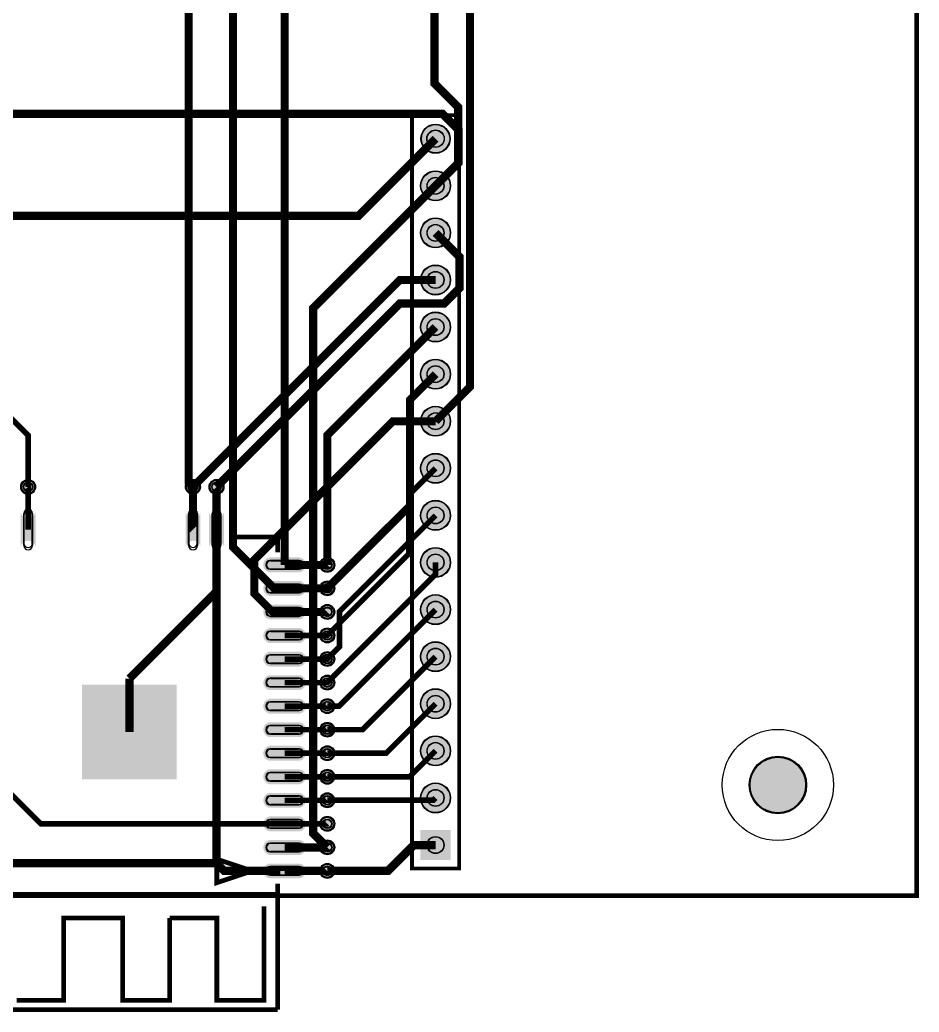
# Model space of a CAD drawing. Header units: millimetres. Extents: x 0 to 100, y -6 to 100.
# Drawn here: x 51.7 to 100.2, y -6.3 to 47.2 of the extents above; entities that cross this region are included whole.
import ezdxf

# ---------------------------------------------------------------- set-up
doc = ezdxf.new("R2010")
doc.units = ezdxf.units.MM
for name, color, linetype, true_color in [('BoardOutLine', 7, 'Continuous', 0xff00ff), ('BottomLayer', 7, 'Continuous', 0x0000ff), ('BottomSilkLayer', 7, 'Continuous', 0x66cc33), ('BottomSolderMaskLayer', 7, 'Continuous', 0xaa00ff), ('Multi-Layer', 7, 'Continuous', 0xc0c0c0), ('TopLayer', 7, 'Continuous', 0xff0000), ('TopPasteMaskLayer', 7, 'Continuous', 0x808080), ('TopSilkLayer', 7, 'Continuous', 0xffcc00), ('TopSolderMaskLayer', 7, 'Continuous', 0x800080)]:
    doc.layers.add(name, color=color, linetype=linetype, true_color=true_color)

msp = doc.modelspace()

# ---------------------------------------------------------------- hatches: boundary and pattern name
at = {"layer": 'BottomSolderMaskLayer'}
for points in [[(73.3361499999999, 40.82973799999991, 1), (74.91094999999991, 40.82973799999991, 1)], [(73.31074999999991, 38.28973799999994, 1), (74.9363499999999, 38.28973799999994, 1)], [(73.31074999999991, 35.749737999999866, 1), (74.9363499999999, 35.749737999999866, 1)], [(73.31074999999991, 33.2097379999999, 1), (74.9363499999999, 33.2097379999999, 1)], [(73.31074999999991, 30.66973799999994, 1), (74.9363499999999, 30.66973799999994, 1)], [(73.31074999999991, 28.12973799999986, 1), (74.9363499999999, 28.12973799999986, 1)], [(73.31074999999991, 25.589737999999898, 1), (74.9363499999999, 25.589737999999898, 1)], [(73.31074999999991, 23.049737999999934, 1), (74.9363499999999, 23.049737999999934, 1)], [(51.748956700000136, 22.04796199999987, 1), (52.55055530000014, 22.04796199999987, 1)], [(60.63895670000001, 22.04796199999987, 1), (61.440555300000014, 22.04796199999987, 1)], [(61.90895669999999, 22.04796199999987, 1), (62.710555299999996, 22.04796199999987, 1)], [(73.31074999999991, 20.50973799999997, 1), (74.9363499999999, 20.50973799999997, 1)], [(52.55360329999995, 20.663850685714124, -0.7853981633974483), (51.752004699999944, 20.663850685714124), (51.752004699999944, 18.831625314285702, -0.7853981633974483), (52.55360329999995, 18.831625314285702)], [(61.44360330000005, 20.663850685714124, -0.7853981633974483), (60.642004700000044, 20.663850685714124), (60.642004700000044, 18.831625314285702, -0.7853981633974483), (61.44360330000005, 18.831625314285702)], [(62.71360330000003, 20.663850685714124, -0.7853981633974483), (61.912004700000026, 20.663850685714124), (61.912004700000026, 18.831625314285702, -0.7853981633974483), (62.71360330000003, 18.831625314285702)], [(73.31074999999991, 17.969737999999893, 1), (74.9363499999999, 17.969737999999893, 1)], [(66.81691753043481, 18.240489300000018, -0.7853981633974483), (66.81691753043481, 17.43889070000002), (65.14624246956544, 17.43889070000002, -0.7853981633974483), (65.14624246956544, 18.240489300000018)], [(67.88100470000008, 17.84273799999994, 1), (68.68260330000008, 17.84273799999994, 1)], [(66.81691753043481, 16.970489300000036, -0.7853981633974483), (66.81691753043481, 16.168890700000038), (65.14624246956544, 16.168890700000038, -0.7853981633974483), (65.14624246956544, 16.970489300000036)], [(67.88100470000008, 16.57273799999996, 1), (68.68260330000008, 16.57273799999996, 1)], [(73.31074999999991, 15.42973799999993, 1), (74.9363499999999, 15.42973799999993, 1)], [(66.81691753043481, 15.70048929999994, -0.7853981633974483), (66.81691753043481, 14.898890699999942), (65.14624246956544, 14.898890699999942, -0.7853981633974483), (65.14624246956544, 15.70048929999994)], [(67.88100470000008, 15.302737999999863, 1), (68.68260330000008, 15.302737999999863, 1)], [(66.81691753043481, 14.430489299999959, -0.7853981633974483), (66.81691753043481, 13.62889069999996), (65.14624246956544, 13.62889069999996, -0.7853981633974483), (65.14624246956544, 14.430489299999959)], [(67.88100470000008, 14.032737999999881, 1), (68.68260330000008, 14.032737999999881, 1)], [(73.31074999999991, 12.889737999999966, 1), (74.9363499999999, 12.889737999999966, 1)], [(66.81691753043481, 13.160489299999977, -0.7853981633974483), (66.81691753043481, 12.358890699999979), (65.14624246956544, 12.358890699999979, -0.7853981633974483), (65.14624246956544, 13.160489299999977)], [(67.88100470000008, 12.7627379999999, 1), (68.68260330000008, 12.7627379999999, 1)], [(66.81691753043481, 11.890489299999995, -0.7853981633974483), (66.81691753043481, 11.088890699999997), (65.14624246956544, 11.088890699999997, -0.7853981633974483), (65.14624246956544, 11.890489299999995)], [(67.88100470000008, 11.492737999999918, 1), (68.68260330000008, 11.492737999999918, 1)], [(73.31074999999991, 10.349737999999888, 1), (74.9363499999999, 10.349737999999888, 1)], [(66.81691753043481, 10.620489300000013, -0.7853981633974483), (66.81691753043481, 9.818890700000015), (65.14624246956544, 9.818890700000015, -0.7853981633974483), (65.14624246956544, 10.620489300000013)], [(67.88100470000008, 10.222737999999936, 1), (68.68260330000008, 10.222737999999936, 1)], [(66.81691753043481, 9.350489300000032, -0.7853981633974483), (66.81691753043481, 8.548890700000033), (65.14624246956544, 8.548890700000033, -0.7853981633974483), (65.14624246956544, 9.350489300000032)], [(67.88100470000008, 8.952737999999954, 1), (68.68260330000008, 8.952737999999954, 1)], [(73.31074999999991, 7.809737999999925, 1), (74.9363499999999, 7.809737999999925, 1)], [(66.81691753043481, 8.080489299999936, -0.7853981633974483), (66.81691753043481, 7.278890699999937), (65.14624246956544, 7.278890699999937, -0.7853981633974483), (65.14624246956544, 8.080489299999936)], [(67.88100470000008, 7.682737999999972, 1), (68.68260330000008, 7.682737999999972, 1)], [(91.03220299999997, 5.968999999999937, 1), (94.13379699999997, 5.968999999999937, 1)], [(66.81691753043481, 6.810489299999955, -0.7853981633974483), (66.81691753043481, 6.008890699999955), (65.14624246956544, 6.008890699999955, -0.7853981633974483), (65.14624246956544, 6.810489299999955)], [(67.88100470000008, 6.412737999999877, 1), (68.68260330000008, 6.412737999999877, 1)], [(73.31074999999991, 5.269737999999961, 1), (74.9363499999999, 5.269737999999961, 1)], [(66.81691753043481, 5.540489299999973, -0.7853981633974483), (66.81691753043481, 4.738890699999973), (65.14624246956544, 4.738890699999973, -0.7853981633974483), (65.14624246956544, 5.540489299999973)], [(67.88100470000008, 5.142737999999895, 1), (68.68260330000008, 5.142737999999895, 1)], [(66.81691753043481, 4.2704892999999915, -0.7853981633974483), (66.81691753043481, 3.4688906999999913), (65.14624246956544, 3.4688906999999913, -0.7853981633974483), (65.14624246956544, 4.2704892999999915)], [(67.88100470000008, 3.872737999999913, 1), (68.68260330000008, 3.872737999999913, 1)], [(74.93635000000006, 1.9168593419353783), (74.93635000000006, 3.542459341935455), (73.31074999999998, 3.542459341935455), (73.31074999999998, 1.9168593419353783)], [(66.81691753043481, 3.0004893000000097, -0.7853981633974483), (66.81691753043481, 2.1988907000000095), (65.14624246956544, 2.1988907000000095, -0.7853981633974483), (65.14624246956544, 3.0004893000000097)], [(67.88100470000008, 2.602737999999931, 1), (68.68260330000008, 2.602737999999931, 1)], [(66.81691753043481, 1.7304893000000279, -0.7853981633974483), (66.81691753043481, 0.9288907000000277), (65.14624246956544, 0.9288907000000277, -0.7853981633974483), (65.14624246956544, 1.7304893000000279)], [(67.88100470000008, 1.3327379999999494, 1), (68.68260330000008, 1.3327379999999494, 1)]]:
    msp.add_hatch(color=256, dxfattribs=at).paths.add_polyline_path(points)
at = {"layer": 'Multi-Layer'}
for points in [[(73.36154999999991, 40.82973799999991, 1), (74.88554999999991, 40.82973799999991, 1)], [(73.3361499999999, 38.28973799999994, 1), (74.91094999999991, 38.28973799999994, 1)], [(73.3361499999999, 35.749737999999866, 1), (74.91094999999991, 35.749737999999866, 1)], [(73.3361499999999, 33.2097379999999, 1), (74.91094999999991, 33.2097379999999, 1)], [(73.3361499999999, 30.66973799999994, 1), (74.91094999999991, 30.66973799999994, 1)], [(73.3361499999999, 28.12973799999986, 1), (74.91094999999991, 28.12973799999986, 1)], [(73.3361499999999, 25.589737999999898, 1), (74.91094999999991, 25.589737999999898, 1)], [(73.3361499999999, 23.049737999999934, 1), (74.91094999999991, 23.049737999999934, 1)], [(51.79975670000014, 22.04796199999987, 1), (52.49975530000014, 22.04796199999987, 1)], [(60.68975670000001, 22.04796199999987, 1), (61.38975530000001, 22.04796199999987, 1)], [(61.95975669999999, 22.04796199999987, 1), (62.65975529999999, 22.04796199999987, 1)], [(73.3361499999999, 20.50973799999997, 1), (74.91094999999991, 20.50973799999997, 1)], [(52.50280329999995, 20.54773639999985, -0.7853981633974483), (51.802804699999946, 20.54773639999985), (51.802804699999946, 18.947739599999977, -0.7853981633974483), (52.50280329999995, 18.947739599999977)], [(61.39280330000005, 20.54773639999985, -0.7853981633974483), (60.692804700000046, 20.54773639999985), (60.692804700000046, 18.947739599999977, -0.7853981633974483), (61.39280330000005, 18.947739599999977)], [(62.66280330000003, 20.54773639999985, -0.7853981633974483), (61.96280470000003, 20.54773639999985), (61.96280470000003, 18.947739599999977, -0.7853981633974483), (62.66280330000003, 18.947739599999977)], [(73.3361499999999, 17.969737999999893, 1), (74.91094999999991, 17.969737999999893, 1)], [(66.78157840000006, 18.18968930000002, -0.7853981633974483), (66.78157840000006, 17.48969070000002), (65.18158160000019, 17.48969070000002, -0.7853981633974483), (65.18158160000019, 18.18968930000002)], [(67.93180470000009, 17.84273799999994, 1), (68.63180330000007, 17.84273799999994, 1)], [(66.78157840000006, 16.919689300000037, -0.7853981633974483), (66.78157840000006, 16.219690700000037), (65.18158160000019, 16.219690700000037, -0.7853981633974483), (65.18158160000019, 16.919689300000037)], [(67.93180470000009, 16.57273799999996, 1), (68.63180330000007, 16.57273799999996, 1)], [(73.3361499999999, 15.42973799999993, 1), (74.91094999999991, 15.42973799999993, 1)], [(66.78157840000006, 15.649689299999942, -0.7853981633974483), (66.78157840000006, 14.949690699999941), (65.18158160000019, 14.949690699999941, -0.7853981633974483), (65.18158160000019, 15.649689299999942)], [(67.93180470000009, 15.302737999999863, 1), (68.63180330000007, 15.302737999999863, 1)], [(66.78157840000006, 14.37968929999996, -0.7853981633974483), (66.78157840000006, 13.67969069999996), (65.18158160000019, 13.67969069999996, -0.7853981633974483), (65.18158160000019, 14.37968929999996)], [(67.93180470000009, 14.032737999999881, 1), (68.63180330000007, 14.032737999999881, 1)], [(73.3361499999999, 12.889737999999966, 1), (74.91094999999991, 12.889737999999966, 1)], [(66.78157840000006, 13.109689299999978, -0.7853981633974483), (66.78157840000006, 12.409690699999977), (65.18158160000019, 12.409690699999977, -0.7853981633974483), (65.18158160000019, 13.109689299999978)], [(67.93180470000009, 12.7627379999999, 1), (68.63180330000007, 12.7627379999999, 1)], [(66.78157840000006, 11.839689299999996, -0.7853981633974483), (66.78157840000006, 11.139690699999996), (65.18158160000019, 11.139690699999996, -0.7853981633974483), (65.18158160000019, 11.839689299999996)], [(67.93180470000009, 11.492737999999918, 1), (68.63180330000007, 11.492737999999918, 1)], [(73.3361499999999, 10.349737999999888, 1), (74.91094999999991, 10.349737999999888, 1)], [(66.78157840000006, 10.569689300000014, -0.7853981633974483), (66.78157840000006, 9.869690700000014), (65.18158160000019, 9.869690700000014, -0.7853981633974483), (65.18158160000019, 10.569689300000014)], [(67.93180470000009, 10.222737999999936, 1), (68.63180330000007, 10.222737999999936, 1)], [(66.78157840000006, 9.299689300000033, -0.7853981633974483), (66.78157840000006, 8.599690700000032), (65.18158160000019, 8.599690700000032, -0.7853981633974483), (65.18158160000019, 9.299689300000033)], [(67.93180470000009, 8.952737999999954, 1), (68.63180330000007, 8.952737999999954, 1)], [(73.3361499999999, 7.809737999999925, 1), (74.91094999999991, 7.809737999999925, 1)], [(66.78157840000006, 8.029689299999937, -0.7853981633974483), (66.78157840000006, 7.3296906999999365), (65.18158160000019, 7.3296906999999365, -0.7853981633974483), (65.18158160000019, 8.029689299999937)], [(67.93180470000009, 7.682737999999972, 1), (68.63180330000007, 7.682737999999972, 1)], [(66.78157840000006, 6.759689299999955, -0.7853981633974483), (66.78157840000006, 6.059690699999955), (65.18158160000019, 6.059690699999955, -0.7853981633974483), (65.18158160000019, 6.759689299999955)], [(67.93180470000009, 6.412737999999877, 1), (68.63180330000007, 6.412737999999877, 1)], [(73.3361499999999, 5.269737999999961, 1), (74.91094999999991, 5.269737999999961, 1)], [(66.78157840000006, 5.489689299999974, -0.7853981633974483), (66.78157840000006, 4.789690699999973), (65.18158160000019, 4.789690699999973, -0.7853981633974483), (65.18158160000019, 5.489689299999974)], [(67.93180470000009, 5.142737999999895, 1), (68.63180330000007, 5.142737999999895, 1)], [(66.78157840000006, 4.219689299999992, -0.7853981633974483), (66.78157840000006, 3.5196906999999915), (65.18158160000019, 3.5196906999999915, -0.7853981633974483), (65.18158160000019, 4.219689299999992)], [(67.93180470000009, 3.872737999999913, 1), (68.63180330000007, 3.872737999999913, 1)], [(74.91095000000007, 1.9422617999998693), (74.91095000000007, 3.517061799999965), (73.33614999999998, 3.517061799999965), (73.33614999999998, 1.9422617999998693)], [(66.78157840000006, 2.9496893000000095, -0.7853981633974483), (66.78157840000006, 2.2496907000000097), (65.18158160000019, 2.2496907000000097, -0.7853981633974483), (65.18158160000019, 2.9496893000000095)], [(67.93180470000009, 2.602737999999931, 1), (68.63180330000007, 2.602737999999931, 1)], [(66.78157840000006, 1.6796893000000277, -0.7853981633974483), (66.78157840000006, 0.9796907000000278), (65.18158160000019, 0.9796907000000278, -0.7853981633974483), (65.18158160000019, 1.6796893000000277)], [(67.93180470000009, 1.3327379999999494, 1), (68.63180330000007, 1.3327379999999494, 1)]]:
    msp.add_hatch(color=256, dxfattribs=at).paths.add_polyline_path(points)
at = {"layer": 'TopLayer'}
msp.add_hatch(color=256, dxfattribs=at).paths.add_polyline_path([(55.11380900000006, 11.325656799999933), (60.11379899999986, 11.325656799999933), (60.11379899999986, 6.325666799999908), (55.11380900000006, 6.325666799999908)])
at = {"layer": 'TopPasteMaskLayer'}
msp.add_hatch(color=256, dxfattribs=at).paths.add_polyline_path([(55.11380900000006, 11.325656799999933), (60.11379899999986, 11.325656799999933), (60.11379899999986, 6.325666799999908), (55.11380900000006, 6.325666799999908)])
at = {"layer": 'TopSolderMaskLayer'}
for points in [[(73.3361499999999, 40.82973799999991, 1), (74.91094999999991, 40.82973799999991, 1)], [(73.31074999999991, 38.28973799999994, 1), (74.9363499999999, 38.28973799999994, 1)], [(73.31074999999991, 35.749737999999866, 1), (74.9363499999999, 35.749737999999866, 1)], [(73.31074999999991, 33.2097379999999, 1), (74.9363499999999, 33.2097379999999, 1)], [(73.31074999999991, 30.66973799999994, 1), (74.9363499999999, 30.66973799999994, 1)], [(73.31074999999991, 28.12973799999986, 1), (74.9363499999999, 28.12973799999986, 1)], [(73.31074999999991, 25.589737999999898, 1), (74.9363499999999, 25.589737999999898, 1)], [(73.31074999999991, 23.049737999999934, 1), (74.9363499999999, 23.049737999999934, 1)], [(51.748956700000136, 22.04796199999987, 1), (52.55055530000014, 22.04796199999987, 1)], [(60.63895670000001, 22.04796199999987, 1), (61.440555300000014, 22.04796199999987, 1)], [(61.90895669999999, 22.04796199999987, 1), (62.710555299999996, 22.04796199999987, 1)], [(73.31074999999991, 20.50973799999997, 1), (74.9363499999999, 20.50973799999997, 1)], [(52.55360329999995, 20.663850685714124, -0.7853981633974483), (51.752004699999944, 20.663850685714124), (51.752004699999944, 18.831625314285702, -0.7853981633974483), (52.55360329999995, 18.831625314285702)], [(61.44360330000005, 20.663850685714124, -0.7853981633974483), (60.642004700000044, 20.663850685714124), (60.642004700000044, 18.831625314285702, -0.7853981633974483), (61.44360330000005, 18.831625314285702)], [(62.71360330000003, 20.663850685714124, -0.7853981633974483), (61.912004700000026, 20.663850685714124), (61.912004700000026, 18.831625314285702, -0.7853981633974483), (62.71360330000003, 18.831625314285702)], [(73.31074999999991, 17.969737999999893, 1), (74.9363499999999, 17.969737999999893, 1)], [(66.81691753043481, 18.240489300000018, -0.7853981633974483), (66.81691753043481, 17.43889070000002), (65.14624246956544, 17.43889070000002, -0.7853981633974483), (65.14624246956544, 18.240489300000018)], [(67.88100470000008, 17.84273799999994, 1), (68.68260330000008, 17.84273799999994, 1)], [(66.81691753043481, 16.970489300000036, -0.7853981633974483), (66.81691753043481, 16.168890700000038), (65.14624246956544, 16.168890700000038, -0.7853981633974483), (65.14624246956544, 16.970489300000036)], [(67.88100470000008, 16.57273799999996, 1), (68.68260330000008, 16.57273799999996, 1)], [(73.31074999999991, 15.42973799999993, 1), (74.9363499999999, 15.42973799999993, 1)], [(66.81691753043481, 15.70048929999994, -0.7853981633974483), (66.81691753043481, 14.898890699999942), (65.14624246956544, 14.898890699999942, -0.7853981633974483), (65.14624246956544, 15.70048929999994)], [(67.88100470000008, 15.302737999999863, 1), (68.68260330000008, 15.302737999999863, 1)], [(66.81691753043481, 14.430489299999959, -0.7853981633974483), (66.81691753043481, 13.62889069999996), (65.14624246956544, 13.62889069999996, -0.7853981633974483), (65.14624246956544, 14.430489299999959)], [(67.88100470000008, 14.032737999999881, 1), (68.68260330000008, 14.032737999999881, 1)], [(73.31074999999991, 12.889737999999966, 1), (74.9363499999999, 12.889737999999966, 1)], [(66.81691753043481, 13.160489299999977, -0.7853981633974483), (66.81691753043481, 12.358890699999979), (65.14624246956544, 12.358890699999979, -0.7853981633974483), (65.14624246956544, 13.160489299999977)], [(67.88100470000008, 12.7627379999999, 1), (68.68260330000008, 12.7627379999999, 1)], [(66.81691753043481, 11.890489299999995, -0.7853981633974483), (66.81691753043481, 11.088890699999997), (65.14624246956544, 11.088890699999997, -0.7853981633974483), (65.14624246956544, 11.890489299999995)], [(67.88100470000008, 11.492737999999918, 1), (68.68260330000008, 11.492737999999918, 1)], [(55.06300900000008, 11.37645525161281), (60.16459899999984, 11.37645525161281), (60.16459899999984, 6.274865251612823), (55.06300900000008, 6.274865251612823)], [(73.31074999999991, 10.349737999999888, 1), (74.9363499999999, 10.349737999999888, 1)], [(66.81691753043481, 10.620489300000013, -0.7853981633974483), (66.81691753043481, 9.818890700000015), (65.14624246956544, 9.818890700000015, -0.7853981633974483), (65.14624246956544, 10.620489300000013)], [(67.88100470000008, 10.222737999999936, 1), (68.68260330000008, 10.222737999999936, 1)], [(66.81691753043481, 9.350489300000032, -0.7853981633974483), (66.81691753043481, 8.548890700000033), (65.14624246956544, 8.548890700000033, -0.7853981633974483), (65.14624246956544, 9.350489300000032)], [(67.88100470000008, 8.952737999999954, 1), (68.68260330000008, 8.952737999999954, 1)], [(73.31074999999991, 7.809737999999925, 1), (74.9363499999999, 7.809737999999925, 1)], [(66.81691753043481, 8.080489299999936, -0.7853981633974483), (66.81691753043481, 7.278890699999937), (65.14624246956544, 7.278890699999937, -0.7853981633974483), (65.14624246956544, 8.080489299999936)], [(67.88100470000008, 7.682737999999972, 1), (68.68260330000008, 7.682737999999972, 1)], [(91.03220299999997, 5.968999999999937, 1), (94.13379699999997, 5.968999999999937, 1)], [(66.81691753043481, 6.810489299999955, -0.7853981633974483), (66.81691753043481, 6.008890699999955), (65.14624246956544, 6.008890699999955, -0.7853981633974483), (65.14624246956544, 6.810489299999955)], [(67.88100470000008, 6.412737999999877, 1), (68.68260330000008, 6.412737999999877, 1)], [(73.31074999999991, 5.269737999999961, 1), (74.9363499999999, 5.269737999999961, 1)], [(66.81691753043481, 5.540489299999973, -0.7853981633974483), (66.81691753043481, 4.738890699999973), (65.14624246956544, 4.738890699999973, -0.7853981633974483), (65.14624246956544, 5.540489299999973)], [(67.88100470000008, 5.142737999999895, 1), (68.68260330000008, 5.142737999999895, 1)], [(66.81691753043481, 4.2704892999999915, -0.7853981633974483), (66.81691753043481, 3.4688906999999913), (65.14624246956544, 3.4688906999999913, -0.7853981633974483), (65.14624246956544, 4.2704892999999915)], [(67.88100470000008, 3.872737999999913, 1), (68.68260330000008, 3.872737999999913, 1)], [(74.93635000000006, 1.9168593419353783), (74.93635000000006, 3.542459341935455), (73.31074999999998, 3.542459341935455), (73.31074999999998, 1.9168593419353783)], [(66.81691753043481, 3.0004893000000097, -0.7853981633974483), (66.81691753043481, 2.1988907000000095), (65.14624246956544, 2.1988907000000095, -0.7853981633974483), (65.14624246956544, 3.0004893000000097)], [(67.88100470000008, 2.602737999999931, 1), (68.68260330000008, 2.602737999999931, 1)], [(66.81691753043481, 1.7304893000000279, -0.7853981633974483), (66.81691753043481, 0.9288907000000277), (65.14624246956544, 0.9288907000000277, -0.7853981633974483), (65.14624246956544, 1.7304893000000279)], [(67.88100470000008, 1.3327379999999494, 1), (68.68260330000008, 1.3327379999999494, 1)]]:
    msp.add_hatch(color=256, dxfattribs=at).paths.add_polyline_path(points)

# ---------------------------------------------------------------- linework, layer by layer
at = {"layer": 'BoardOutLine', "const_width": 0.254}
msp.add_lwpolyline([(0, 99.99979999999994), (100.07599999999991, 99.99979999999994), (100.07599999999991, 0), (0, 0), (0, 99.99979999999994)], close=True, dxfattribs=at)
at = {"layer": 'BottomLayer'}
for points, const_width in [([(72.82103799999993, 96.37013999999988), (74.06157399999995, 95.12960399999997), (74.06157399999995, 43.81652399999996), (75.34198800000001, 42.53611000000001), (75.34198800000001, 39.508175999999935), (74.12354999999991, 38.28973799999994)], 0.4500118), ([(67.69099999999992, 88.64599999999996), (60.80759999999998, 81.76260000000002), (60.80759999999998, 22.280118000000016), (61.03975600000001, 22.04796199999987)], 0.4299966), ([(65.98158000000001, 17.83969000000002), (65.98158000000001, 84.39657999999997), (70.23099999999988, 88.64599999999996)], 0.4299966), ([(75.31100000000004, 87.41587800000002), (75.98714800000005, 86.7397299999999), (75.98714800000005, 27.453335999999922), (74.12354999999991, 25.589737999999898)], 0.4299966), ([(61.48781200000019, 74.05192199999999), (63.19316800000013, 72.34656600000005), (63.19316800000013, 18.795491999999967), (65.41897000000006, 16.569690000000037), (65.98158000000001, 16.569690000000037)], 0.4299966), ([(52.14975600000014, 22.04796199999987), (52.14975600000014, 24.83053199999995), (39.07155, 37.90873799999997)], 0.2999994), ([(68.28180400000008, 2.602737999999931), (67.53174199999978, 3.3527999999998883), (67.53174199999978, 31.69792999999993), (74.12354999999991, 38.28973799999994)], 0.4500118), ([(68.28180400000008, 17.84273799999994), (68.28180400000008, 24.827991999999995), (74.12354999999991, 30.66973799999994)], 0.4299966), ([(68.28180400000008, 16.57273799999996), (72.75144199999988, 21.04237599999999), (72.75144199999988, 26.75762999999995), (74.12354999999991, 28.12973799999986)], 0.4299966), ([(52.152803999999946, 19.747737999999913), (52.152803999999946, 22.04491399999995), (52.14975600000014, 22.04796199999987)], 0.2999994), ([(61.04280400000005, 19.747737999999913), (61.03975600000001, 19.750785999999948), (61.03975600000001, 22.04796199999987)], 0.4299966), ([(62.30975599999999, 22.04796199999987), (62.31280400000003, 22.04491399999995), (62.31280400000003, 19.747737999999913)], 0.4500118), ([(68.28180400000008, 12.7627379999999), (68.94804599999986, 13.42897999999991), (68.94804599999986, 15.334233999999924), (74.12354999999991, 20.50973799999997)], 0.2999994), ([(62.31280400000003, 19.747737999999913), (62.31280400000003, 1.751329999999939)], 0.4500118), ([(68.28180400000008, 11.492737999999918), (74.12354999999991, 17.334483999999975), (74.12354999999991, 17.969737999999893)], 0.2999994), ([(68.28180400000008, 10.222737999999936), (68.91655000000003, 10.222737999999936), (74.12354999999991, 15.42973799999993)], 0.2999994), ([(68.28180400000008, 8.952737999999954), (70.18655000000001, 8.952737999999954), (74.12354999999991, 12.889737999999966)], 0.2999994), ([(62.31280400000003, 1.751329999999939), (47.61839599999996, 1.751329999999939), (47.19980399999997, 1.3327379999999494)], 0.4500118), ([(65.98158000000001, 1.3296900000000278), (65.98158000000001, 1.329943999999955), (62.734189999999785, 1.329943999999955), (62.31280400000003, 1.751329999999939)], 0.4500118)]:
    msp.add_lwpolyline(points, dxfattribs=dict(at, const_width=const_width))
at = {"layer": 'BottomSilkLayer'}
for points, const_width in [([(75.39354999999989, 3.3646618000000217), (75.39354999999989, 1.459661800000049), (72.85354999999993, 1.459661800000049), (72.85354999999993, 42.099661800000035), (75.39354999999989, 42.099661800000035), (75.39354999999989, 39.55966179999996)], 0.20320000000000002), ([(75.39354999999989, 39.55966179999996), (75.39354999999989, 3.3646618000000217)], 0.20299934)]:
    msp.add_lwpolyline(points, dxfattribs=dict(at, const_width=const_width))
at = {"layer": 'BottomSolderMaskLayer'}
for points in [[(51.91787195007007, 18.888896900460736), (51.91787195007007, 20.606637272810985)], [(52.38773604992982, 18.888896900460736), (52.38773604992982, 20.606637272810985)], [(60.80787195007017, 18.888896900460736), (60.80787195007017, 20.606637272810985)], [(61.27773604992992, 18.888896900460736), (61.27773604992992, 20.606637272810985)], [(62.077871950070154, 18.888896900460736), (62.077871950070154, 20.606637272810985)], [(62.5477360499299, 18.888896900460736), (62.5477360499299, 20.606637272810985)], [(65.19851737026636, 18.074563876657997), (66.76480176185134, 18.074563876657997)], [(65.19851737026636, 17.60469977679825), (66.76480176185134, 17.60469977679825)], [(65.19851737026636, 16.804563876658015), (66.76480176185134, 16.804563876658015)], [(65.19851737026636, 16.334699776798267), (66.76480176185134, 16.334699776798267)], [(65.19851737026636, 15.534563876658034), (66.76480176185134, 15.534563876658034)], [(65.19851737026636, 15.064699776798285), (66.76480176185134, 15.064699776798285)], [(65.19851737026636, 14.264563876658052), (66.76480176185134, 14.264563876658052)], [(65.19851737026636, 13.794699776798304), (66.76480176185134, 13.794699776798304)], [(65.19851737026636, 12.99456387665807), (66.76480176185134, 12.99456387665807)], [(65.19851737026636, 12.524699776798322), (66.76480176185134, 12.524699776798322)], [(65.19851737026636, 11.724563876657975), (66.76480176185134, 11.724563876657975)], [(65.19851737026636, 11.254699776798226), (66.76480176185134, 11.254699776798226)], [(65.19851737026636, 10.454563876657993), (66.76480176185134, 10.454563876657993)], [(65.19851737026636, 9.984699776798244), (66.76480176185134, 9.984699776798244)], [(65.19851737026636, 9.18456387665801), (66.76480176185134, 9.18456387665801)], [(65.19851737026636, 8.714699776798263), (66.76480176185134, 8.714699776798263)], [(65.19851737026636, 7.914563876658029), (66.76480176185134, 7.914563876658029)], [(65.19851737026636, 7.444699776798281), (66.76480176185134, 7.444699776798281)], [(65.19851737026636, 6.644563876658047), (66.76480176185134, 6.644563876658047)], [(65.19851737026636, 6.174699776798299), (66.76480176185134, 6.174699776798299)], [(65.19851737026636, 5.3745638766580655), (66.76480176185134, 5.3745638766580655)], [(65.19851737026636, 4.904699776798317), (66.76480176185134, 4.904699776798317)], [(65.19851737026636, 4.10456387665797), (66.76480176185134, 4.10456387665797)], [(65.19851737026636, 3.634699776798222), (66.76480176185134, 3.634699776798222)], [(65.19851737026636, 2.8345638766579877), (66.76480176185134, 2.8345638766579877)], [(65.19851737026636, 2.3646997767982403), (66.76480176185134, 2.3646997767982403)], [(65.19851737026636, 1.564563876658006), (66.76480176185134, 1.564563876658006)], [(65.19851737026636, 1.0946997767982585), (66.76480176185134, 1.0946997767982585)]]:
    msp.add_lwpolyline(points, close=True, dxfattribs=at)
for centre, radius in [((74.12354999999991, 40.82973799999991), 0.7873999999999999), ((74.12352459999977, 40.82966179999994), 0.4724399999999999), ((74.12354999999991, 38.28973799999994), 0.8128), ((74.12352459999977, 38.289661799999976), 0.45883870967741935), ((74.12354999999991, 35.749737999999866), 0.8128), ((74.12352459999977, 35.74966180000001), 0.45883870967741935), ((74.12354999999991, 33.2097379999999), 0.8128), ((74.12352459999977, 33.20966180000005), 0.45883870967741935), ((74.12354999999991, 30.66973799999994), 0.8128), ((74.12352459999977, 30.66966179999997), 0.45883870967741935), ((74.12354999999991, 28.12973799999986), 0.8128), ((74.12352459999977, 28.129661800000008), 0.45883870967741935), ((74.12354999999991, 25.589737999999898), 0.8128), ((74.12352459999977, 25.589661800000044), 0.45883870967741935), ((74.12354999999991, 23.049737999999934), 0.8128), ((74.12352459999977, 23.049661799999967), 0.45883870967741935), ((52.14975600000014, 22.04796199999987), 0.4007993), ((52.1497306, 22.04778419999991), 0.2576494211981567), ((61.03975600000001, 22.04796199999987), 0.4007993), ((61.0397306000001, 22.04778419999991), 0.2576494211981567), ((62.30975599999999, 22.04796199999987), 0.4007993), ((62.30973060000008, 22.04778419999991), 0.2576494211981567), ((74.12354999999991, 20.50973799999997), 0.8128), ((74.12352459999977, 20.509661800000003), 0.45883870967741935), ((74.12354999999991, 17.969737999999893), 0.8128), ((68.28180400000008, 17.84273799999994), 0.4007993), ((74.12352459999977, 17.96966180000004), 0.45883870967741935), ((68.28165159999992, 17.842687199999887), 0.2576494211981567), ((68.28180400000008, 16.57273799999996), 0.4007993), ((68.28165159999992, 16.572687199999905), 0.2576494211981567), ((74.12354999999991, 15.42973799999993), 0.8128), ((68.28180400000008, 15.302737999999863), 0.4007993), ((68.28165159999992, 15.302687199999923), 0.2576494211981567), ((74.12352459999977, 15.429661799999963), 0.45883870967741935), ((68.28180400000008, 14.032737999999881), 0.4007993), ((68.28165159999992, 14.032687199999941), 0.2576494211981567), ((74.12354999999991, 12.889737999999966), 0.8128), ((68.28180400000008, 12.7627379999999), 0.4007993), ((68.28165159999992, 12.76268719999996), 0.2576494211981567), ((74.12352459999977, 12.889661799999999), 0.45883870967741935), ((68.28180400000008, 11.492737999999918), 0.4007993), ((68.28165159999992, 11.492687199999978), 0.2576494211981567), ((74.12354999999991, 10.349737999999888), 0.8128), ((74.12352459999977, 10.349661800000035), 0.45883870967741935), ((68.28180400000008, 10.222737999999936), 0.4007993), ((68.28165159999992, 10.222687199999882), 0.2576494211981567), ((68.28180400000008, 8.952737999999954), 0.4007993), ((68.28165159999992, 8.9526871999999), 0.2576494211981567), ((74.12354999999991, 7.809737999999925), 0.8128), ((68.28180400000008, 7.682737999999972), 0.4007993), ((74.12352459999977, 7.809661799999958), 0.45883870967741935), ((68.28165159999992, 7.6826871999999184), 0.2576494211981567), ((92.58289840000009, 5.968847600000004), 1.5507970000000002), ((92.58299999999997, 5.968999999999937), 1.5507970000000002), ((68.28180400000008, 6.412737999999877), 0.4007993), ((68.28165159999992, 6.412687199999937), 0.2576494211981567), ((74.12354999999991, 5.269737999999961), 0.8128), ((68.28180400000008, 5.142737999999895), 0.4007993), ((68.28165159999992, 5.142687199999955), 0.2576494211981567), ((74.12352459999977, 5.269661799999994), 0.45883870967741935), ((68.28180400000008, 3.872737999999913), 0.4007993), ((68.28165159999992, 3.872687199999973), 0.2576494211981567), ((68.28180400000008, 2.602737999999931), 0.4007993), ((68.28165159999992, 2.6026871999998775), 0.2576494211981567), ((74.12352459999977, 2.729661800000031), 0.45883870967741935), ((68.28180400000008, 1.3327379999999494), 0.4007993), ((68.28165159999992, 1.3326871999998957), 0.2576494211981567)]:
    msp.add_circle(centre, radius, dxfattribs=at)
for centre, start, end in [((52.152803999999946, 20.606637272810985), 360, 540), ((61.04280400000005, 20.606637272810985), 360, 540), ((62.31280400000003, 20.606637272810985), 360, 540), ((52.152803999999946, 18.888896900460736), 540, 360), ((61.04280400000005, 18.888896900460736), 540, 360), ((62.31280400000003, 18.888896900460736), 540, 360), ((65.19851737026636, 17.839631826728123), 450, 270), ((66.76480176185134, 17.839631826728123), 270, 450), ((65.19851737026636, 16.56963182672814), 450, 270), ((66.76480176185134, 16.56963182672814), 270, 450), ((65.19851737026636, 15.29963182672816), 450, 270), ((66.76480176185134, 15.29963182672816), 270, 450), ((65.19851737026636, 14.029631826728178), 450, 270), ((66.76480176185134, 14.029631826728178), 270, 450), ((65.19851737026636, 12.759631826728196), 450, 270), ((66.76480176185134, 12.759631826728196), 270, 450), ((65.19851737026636, 11.4896318267281), 450, 270), ((66.76480176185134, 11.4896318267281), 270, 450), ((65.19851737026636, 10.219631826728119), 450, 270), ((66.76480176185134, 10.219631826728119), 270, 450), ((65.19851737026636, 8.949631826728137), 450, 270), ((66.76480176185134, 8.949631826728137), 270, 450), ((65.19851737026636, 7.679631826728155), 450, 270), ((66.76480176185134, 7.679631826728155), 270, 450), ((65.19851737026636, 6.409631826728173), 450, 270), ((66.76480176185134, 6.409631826728173), 270, 450), ((65.19851737026636, 5.139631826728191), 450, 270), ((66.76480176185134, 5.139631826728191), 270, 450), ((65.19851737026636, 3.869631826728096), 450, 270), ((66.76480176185134, 3.869631826728096), 270, 450), ((65.19851737026636, 2.599631826728114), 450, 270), ((66.76480176185134, 2.599631826728114), 270, 450), ((65.19851737026636, 1.3296318267281322), 450, 270), ((66.76480176185134, 1.3296318267281322), 270, 450)]:
    msp.add_arc(centre, 0.2349320499298738, start, end, dxfattribs=at)
at = {"layer": 'Multi-Layer'}
for points in [[(51.927810799999946, 18.997752199999923), (51.927810799999946, 20.497774599999957)], [(52.37779719999995, 18.997752199999923), (52.37779719999995, 20.497774599999957)], [(60.817810800000046, 18.997752199999923), (60.817810800000046, 20.497774599999957)], [(61.26779720000005, 18.997752199999923), (61.26779720000005, 20.497774599999957)], [(62.08781080000003, 18.997752199999923), (62.08781080000003, 20.497774599999957)], [(62.53779720000003, 18.997752199999923), (62.53779720000003, 20.497774599999957)], [(65.23164499999996, 18.064632399999965), (66.73166739999999, 18.064632399999965)], [(65.23164499999996, 17.614645999999965), (66.73166739999999, 17.614645999999965)], [(65.23164499999996, 16.794632399999983), (66.73166739999999, 16.794632399999983)], [(65.23164499999996, 16.344645999999983), (66.73166739999999, 16.344645999999983)], [(65.23164499999996, 15.524632400000002), (66.73166739999999, 15.524632400000002)], [(65.23164499999996, 15.074646000000001), (66.73166739999999, 15.074646000000001)], [(65.23164499999996, 14.25463240000002), (66.73166739999999, 14.25463240000002)], [(65.23164499999996, 13.80464600000002), (66.73166739999999, 13.80464600000002)], [(65.23164499999996, 12.984632400000038), (66.73166739999999, 12.984632400000038)], [(65.23164499999996, 12.534646000000038), (66.73166739999999, 12.534646000000038)], [(65.23164499999996, 11.714632400000056), (66.73166739999999, 11.714632400000056)], [(65.23164499999996, 11.264646000000056), (66.73166739999999, 11.264646000000056)], [(65.23164499999996, 10.44463239999996), (66.73166739999999, 10.44463239999996)], [(65.23164499999996, 9.99464599999996), (66.73166739999999, 9.99464599999996)], [(65.23164499999996, 9.174632399999979), (66.73166739999999, 9.174632399999979)], [(65.23164499999996, 8.724645999999979), (66.73166739999999, 8.724645999999979)], [(65.23164499999996, 7.904632399999997), (66.73166739999999, 7.904632399999997)], [(65.23164499999996, 7.454645999999997), (66.73166739999999, 7.454645999999997)], [(65.23164499999996, 6.634632400000015), (66.73166739999999, 6.634632400000015)], [(65.23164499999996, 6.184646000000015), (66.73166739999999, 6.184646000000015)], [(65.23164499999996, 5.364632400000033), (66.73166739999999, 5.364632400000033)], [(65.23164499999996, 4.914646000000033), (66.73166739999999, 4.914646000000033)], [(65.23164499999996, 4.094632400000052), (66.73166739999999, 4.094632400000052)], [(65.23164499999996, 3.6446460000000513), (66.73166739999999, 3.6446460000000513)], [(65.23164499999996, 2.824632399999956), (66.73166739999999, 2.824632399999956)], [(65.23164499999996, 2.374645999999956), (66.73166739999999, 2.374645999999956)], [(65.23164499999996, 1.5546323999999743), (66.73166739999999, 1.5546323999999743)], [(65.23164499999996, 1.104645999999974), (66.73166739999999, 1.104645999999974)]]:
    msp.add_lwpolyline(points, close=True, dxfattribs=at)
for centre, radius in [((74.12354999999991, 40.82973799999991), 0.762), ((74.12352459999977, 40.82966179999994), 0.4572), ((74.12354999999991, 38.28973799999994), 0.7874), ((74.12352459999977, 38.289661799999976), 0.4445), ((74.12354999999991, 35.749737999999866), 0.7874), ((74.12352459999977, 35.74966180000001), 0.4445), ((74.12354999999991, 33.2097379999999), 0.7874), ((74.12352459999977, 33.20966180000005), 0.4445), ((74.12354999999991, 30.66973799999994), 0.7874), ((74.12352459999977, 30.66966179999997), 0.4445), ((74.12354999999991, 28.12973799999986), 0.7874), ((74.12352459999977, 28.129661800000008), 0.4445), ((74.12354999999991, 25.589737999999898), 0.7874), ((74.12352459999977, 25.589661800000044), 0.4445), ((74.12354999999991, 23.049737999999934), 0.7874), ((74.12352459999977, 23.049661799999967), 0.4445), ((52.14975600000014, 22.04796199999987), 0.3499993), ((52.1497306, 22.04778419999991), 0.2249932), ((61.03975600000001, 22.04796199999987), 0.3499993), ((61.0397306000001, 22.04778419999991), 0.2249932), ((62.30975599999999, 22.04796199999987), 0.3499993), ((62.30973060000008, 22.04778419999991), 0.2249932), ((74.12354999999991, 20.50973799999997), 0.7874), ((74.12352459999977, 20.509661800000003), 0.4445), ((74.12354999999991, 17.969737999999893), 0.7874), ((74.12352459999977, 17.96966180000004), 0.4445), ((68.28180400000008, 17.84273799999994), 0.3499993), ((68.28165159999992, 17.842687199999887), 0.2249932), ((68.28180400000008, 16.57273799999996), 0.3499993), ((68.28165159999992, 16.572687199999905), 0.2249932), ((74.12354999999991, 15.42973799999993), 0.7874), ((68.28180400000008, 15.302737999999863), 0.3499993), ((68.28165159999992, 15.302687199999923), 0.2249932), ((74.12352459999977, 15.429661799999963), 0.4445), ((68.28180400000008, 14.032737999999881), 0.3499993), ((68.28165159999992, 14.032687199999941), 0.2249932), ((74.12354999999991, 12.889737999999966), 0.7874), ((68.28180400000008, 12.7627379999999), 0.3499993), ((68.28165159999992, 12.76268719999996), 0.2249932), ((74.12352459999977, 12.889661799999999), 0.4445), ((68.28180400000008, 11.492737999999918), 0.3499993), ((68.28165159999992, 11.492687199999978), 0.2249932), ((74.12354999999991, 10.349737999999888), 0.7874), ((74.12352459999977, 10.349661800000035), 0.4445), ((68.28180400000008, 10.222737999999936), 0.3499993), ((68.28165159999992, 10.222687199999882), 0.2249932), ((68.28180400000008, 8.952737999999954), 0.3499993), ((68.28165159999992, 8.9526871999999), 0.2249932), ((74.12354999999991, 7.809737999999925), 0.7874), ((68.28180400000008, 7.682737999999972), 0.3499993), ((74.12352459999977, 7.809661799999958), 0.4445), ((68.28165159999992, 7.6826871999999184), 0.2249932), ((92.58289840000009, 5.968847600000004), 1.499997), ((92.58299999999997, 5.968999999999937), 1.499997), ((68.28180400000008, 6.412737999999877), 0.3499993), ((68.28165159999992, 6.412687199999937), 0.2249932), ((74.12354999999991, 5.269737999999961), 0.7874), ((68.28180400000008, 5.142737999999895), 0.3499993), ((68.28165159999992, 5.142687199999955), 0.2249932), ((74.12352459999977, 5.269661799999994), 0.4445), ((68.28180400000008, 3.872737999999913), 0.3499993), ((68.28165159999992, 3.872687199999973), 0.2249932), ((68.28180400000008, 2.602737999999931), 0.3499993), ((68.28165159999992, 2.6026871999998775), 0.2249932), ((74.12352459999977, 2.729661800000031), 0.4445), ((68.28180400000008, 1.3327379999999494), 0.3499993), ((68.28165159999992, 1.3326871999998957), 0.2249932)]:
    msp.add_circle(centre, radius, dxfattribs=at)
for centre, start, end in [((52.152803999999946, 20.497774599999957), 360, 540), ((61.04280400000005, 20.497774599999957), 360, 540), ((62.31280400000003, 20.497774599999957), 360, 540), ((52.152803999999946, 18.997752199999923), 540, 360), ((61.04280400000005, 18.997752199999923), 540, 360), ((62.31280400000003, 18.997752199999923), 540, 360), ((65.23164499999996, 17.839639199999965), 450, 270), ((66.73166739999999, 17.839639199999965), 270, 450), ((65.23164499999996, 16.569639199999983), 450, 270), ((66.73166739999999, 16.569639199999983), 270, 450), ((65.23164499999996, 15.299639200000001), 450, 270), ((66.73166739999999, 15.299639200000001), 270, 450), ((65.23164499999996, 14.02963920000002), 450, 270), ((66.73166739999999, 14.02963920000002), 270, 450), ((65.23164499999996, 12.759639200000038), 450, 270), ((66.73166739999999, 12.759639200000038), 270, 450), ((65.23164499999996, 11.489639200000056), 450, 270), ((66.73166739999999, 11.489639200000056), 270, 450), ((65.23164499999996, 10.21963919999996), 450, 270), ((66.73166739999999, 10.21963919999996), 270, 450), ((65.23164499999996, 8.949639199999979), 450, 270), ((66.73166739999999, 8.949639199999979), 270, 450), ((65.23164499999996, 7.679639199999997), 450, 270), ((66.73166739999999, 7.679639199999997), 270, 450), ((65.23164499999996, 6.409639200000015), 450, 270), ((66.73166739999999, 6.409639200000015), 270, 450), ((65.23164499999996, 5.139639200000033), 450, 270), ((66.73166739999999, 5.139639200000033), 270, 450), ((65.23164499999996, 3.8696392000000515), 450, 270), ((66.73166739999999, 3.8696392000000515), 270, 450), ((65.23164499999996, 2.599639199999956), 450, 270), ((66.73166739999999, 2.599639199999956), 270, 450), ((65.23164499999996, 1.3296391999999742), 450, 270), ((66.73166739999999, 1.3296391999999742), 270, 450)]:
    msp.add_arc(centre, 0.2249932, start, end, dxfattribs=at)
at = {"layer": 'TopLayer'}
for points, const_width in [([(74.12354999999991, 38.28973799999994), (75.35290999999995, 39.519097999999985), (75.35290999999995, 41.31589399999996), (74.49007199999994, 42.17873199999997), (40.801544000000035, 42.17873199999997), (39.07155, 40.448737999999935)], 0.4500118), ([(74.12354999999991, 40.82973799999991), (69.96277600000019, 36.66896399999996), (16.01825599999995, 36.66896399999996), (16.01825599999995, 36.66870999999992)], 0.4500118), ([(74.12354999999991, 35.749737999999866), (75.42022000000009, 34.45306799999992), (75.42022000000009, 32.77742999999998), (74.5825279999998, 31.93973799999992), (72.20153199999993, 31.93973799999992), (62.30975599999999, 22.04796199999987)], 0.4500118), ([(61.03975600000001, 22.04796199999987), (72.20153199999993, 33.2097379999999), (74.12354999999991, 33.2097379999999)], 0.4299966), ([(65.98158000000001, 15.299689999999941), (65.33972200000005, 15.299689999999941), (64.35699599999987, 16.2824159999999), (64.35699599999987, 18.123154), (71.8235800000001, 25.589737999999898), (74.12354999999991, 25.589737999999898)], 0.4299966), ([(68.28180400000008, 14.032737999999881), (72.67549599999995, 18.426429999999982), (72.67549599999995, 21.601683999999864), (74.12354999999991, 23.049737999999934)], 0.2999994), ([(62.31280400000003, 19.747737999999913), (62.31280400000003, 16.410177999999974), (57.61380399999996, 11.711177999999904)], 0.4500118), ([(25.539953999999966, 18.25167799999997), (27.101545999999985, 16.69008599999995), (33.34639000000004, 16.69008599999995), (38.61968400000012, 11.416791999999873), (42.09440399999983, 11.416791999999873), (44.55845799999986, 8.952737999999954), (47.75657199999989, 8.952737999999954), (52.839619999999854, 3.8696899999999914), (65.98158000000001, 3.8696899999999914)], 0.2999994), ([(65.98158000000001, 17.83969000000002), (68.27875600000004, 17.83969000000002), (68.28180400000008, 17.84273799999994)], 0.4299966), ([(65.98158000000001, 16.569690000000037), (68.27875600000004, 16.569690000000037), (68.28180400000008, 16.57273799999996)], 0.4299966), ([(68.28180400000008, 15.302737999999863), (68.27875600000004, 15.299689999999941), (65.98158000000001, 15.299689999999941)], 0.4299966), ([(65.98158000000001, 14.02968999999996), (68.27875600000004, 14.02968999999996), (68.28180400000008, 14.032737999999881)], 0.2999994), ([(65.98158000000001, 12.759689999999978), (68.27875600000004, 12.759689999999978), (68.28180400000008, 12.7627379999999)], 0.2999994), ([(57.61380399999996, 8.825737999999888), (57.61380399999996, 11.711177999999904)], 0.4500118), ([(65.98158000000001, 11.489689999999996), (68.27875600000004, 11.489689999999996), (68.28180400000008, 11.492737999999918)], 0.2999994), ([(65.98158000000001, 10.219690000000014), (68.27875600000004, 10.219690000000014), (68.28180400000008, 10.222737999999936)], 0.2999994), ([(68.28180400000008, 7.682737999999972), (71.45655, 7.682737999999972), (74.12354999999991, 10.349737999999888)], 0.2999994), ([(65.98158000000001, 8.949690000000032), (68.27875600000004, 8.949690000000032), (68.28180400000008, 8.952737999999954)], 0.2999994), ([(65.98158000000001, 7.679689999999937), (68.27875600000004, 7.679689999999937), (68.28180400000008, 7.682737999999972)], 0.2999994), ([(68.28180400000008, 6.412737999999877), (72.72654999999997, 6.412737999999877), (74.12354999999991, 7.809737999999925)], 0.2999994), ([(65.98158000000001, 6.409689999999955), (68.27875600000004, 6.409689999999955), (68.28180400000008, 6.412737999999877)], 0.2999994), ([(68.28180400000008, 5.142737999999895), (73.99654999999996, 5.142737999999895), (74.12354999999991, 5.269737999999961)], 0.2999994), ([(65.98158000000001, 5.139689999999973), (68.27875600000004, 5.139689999999973), (68.28180400000008, 5.142737999999895)], 0.2999994), ([(68.28180400000008, 3.872737999999913), (68.27875600000004, 3.8696899999999914), (65.98158000000001, 3.8696899999999914)], 0.2999994), ([(65.98158000000001, 2.5996900000000096), (68.27875600000004, 2.5996900000000096), (68.28180400000008, 2.602737999999931)], 0.4500118), ([(68.28180400000008, 1.3327379999999494), (71.55383199999994, 1.3327379999999494), (72.95083199999988, 2.729737999999884)], 0.4500118), ([(74.12354999999991, 2.729737999999884), (72.95083199999988, 2.729737999999884)], 0.4500118), ([(65.98158000000001, 1.3296900000000278), (68.27875600000004, 1.3296900000000278), (68.28180400000008, 1.3327379999999494)], 0.4500118)]:
    msp.add_lwpolyline(points, dxfattribs=dict(at, const_width=const_width))
at = {"layer": 'TopSilkLayer', "const_width": 0.254}
for points in [[(65.61381340000014, 19.34065219999991), (63.00993239999991, 19.34065219999991)], [(65.61381340000014, 18.52178159999994), (65.61381340000014, 19.34065219999991)], [(65.61381340000014, -6.159373000000073), (65.61381340000014, 0.6495287999999846)], [(65.61381340000014, 0.0606551999999283), (47.613798599999996, 0.0606551999999283)], [(59.78880599999991, -1.2093448000000535), (62.3288060000001, -1.2093448000000535), (62.3288060000001, -5.65434479999999), (64.86880600000006, -5.65434479999999), (64.86880600000006, -0.5743448000000626)], [(51.53380600000003, -5.65434479999999), (54.07380599999999, -5.65434479999999), (54.07380599999999, -1.2093448000000535), (57.248805999999945, -1.2093448000000535), (57.248805999999945, -5.65434479999999), (59.78880599999991, -5.65434479999999), (59.78880599999991, -1.2093448000000535)], [(65.61381340000014, -6.159373000000073), (47.613798599999996, -6.159373000000073)]]:
    msp.add_lwpolyline(points, dxfattribs=at)
msp.add_lwpolyline([(62.3288060000001, 0.6956552000000329), (62.3288060000001, 1.9656552000000147), (64.23380600000007, 1.3306552000000238), (62.3288060000001, 0.6956552000000329)], close=True, dxfattribs=at)
at = {"layer": 'TopSilkLayer'}
msp.add_circle((92.58299999999997, 5.968999999999937), 2.999994, dxfattribs=at)
at = {"layer": 'TopSolderMaskLayer'}
for points in [[(51.91787195007007, 18.888896900460736), (51.91787195007007, 20.606637272810985)], [(52.38773604992982, 18.888896900460736), (52.38773604992982, 20.606637272810985)], [(60.80787195007017, 18.888896900460736), (60.80787195007017, 20.606637272810985)], [(61.27773604992992, 18.888896900460736), (61.27773604992992, 20.606637272810985)], [(62.077871950070154, 18.888896900460736), (62.077871950070154, 20.606637272810985)], [(62.5477360499299, 18.888896900460736), (62.5477360499299, 20.606637272810985)], [(65.19851737026636, 18.074563876657997), (66.76480176185134, 18.074563876657997)], [(65.19851737026636, 17.60469977679825), (66.76480176185134, 17.60469977679825)], [(65.19851737026636, 16.804563876658015), (66.76480176185134, 16.804563876658015)], [(65.19851737026636, 16.334699776798267), (66.76480176185134, 16.334699776798267)], [(65.19851737026636, 15.534563876658034), (66.76480176185134, 15.534563876658034)], [(65.19851737026636, 15.064699776798285), (66.76480176185134, 15.064699776798285)], [(65.19851737026636, 14.264563876658052), (66.76480176185134, 14.264563876658052)], [(65.19851737026636, 13.794699776798304), (66.76480176185134, 13.794699776798304)], [(65.19851737026636, 12.99456387665807), (66.76480176185134, 12.99456387665807)], [(65.19851737026636, 12.524699776798322), (66.76480176185134, 12.524699776798322)], [(65.19851737026636, 11.724563876657975), (66.76480176185134, 11.724563876657975)], [(65.19851737026636, 11.254699776798226), (66.76480176185134, 11.254699776798226)], [(65.19851737026636, 10.454563876657993), (66.76480176185134, 10.454563876657993)], [(65.19851737026636, 9.984699776798244), (66.76480176185134, 9.984699776798244)], [(65.19851737026636, 9.18456387665801), (66.76480176185134, 9.18456387665801)], [(65.19851737026636, 8.714699776798263), (66.76480176185134, 8.714699776798263)], [(65.19851737026636, 7.914563876658029), (66.76480176185134, 7.914563876658029)], [(65.19851737026636, 7.444699776798281), (66.76480176185134, 7.444699776798281)], [(65.19851737026636, 6.644563876658047), (66.76480176185134, 6.644563876658047)], [(65.19851737026636, 6.174699776798299), (66.76480176185134, 6.174699776798299)], [(65.19851737026636, 5.3745638766580655), (66.76480176185134, 5.3745638766580655)], [(65.19851737026636, 4.904699776798317), (66.76480176185134, 4.904699776798317)], [(65.19851737026636, 4.10456387665797), (66.76480176185134, 4.10456387665797)], [(65.19851737026636, 3.634699776798222), (66.76480176185134, 3.634699776798222)], [(65.19851737026636, 2.8345638766579877), (66.76480176185134, 2.8345638766579877)], [(65.19851737026636, 2.3646997767982403), (66.76480176185134, 2.3646997767982403)], [(65.19851737026636, 1.564563876658006), (66.76480176185134, 1.564563876658006)], [(65.19851737026636, 1.0946997767982585), (66.76480176185134, 1.0946997767982585)]]:
    msp.add_lwpolyline(points, close=True, dxfattribs=at)
for centre, radius in [((74.12354999999991, 40.82973799999991), 0.7873999999999999), ((74.12352459999977, 40.82966179999994), 0.4724399999999999), ((74.12354999999991, 38.28973799999994), 0.8128), ((74.12352459999977, 38.289661799999976), 0.45883870967741935), ((74.12354999999991, 35.749737999999866), 0.8128), ((74.12352459999977, 35.74966180000001), 0.45883870967741935), ((74.12354999999991, 33.2097379999999), 0.8128), ((74.12352459999977, 33.20966180000005), 0.45883870967741935), ((74.12354999999991, 30.66973799999994), 0.8128), ((74.12352459999977, 30.66966179999997), 0.45883870967741935), ((74.12354999999991, 28.12973799999986), 0.8128), ((74.12352459999977, 28.129661800000008), 0.45883870967741935), ((74.12354999999991, 25.589737999999898), 0.8128), ((74.12352459999977, 25.589661800000044), 0.45883870967741935), ((74.12354999999991, 23.049737999999934), 0.8128), ((74.12352459999977, 23.049661799999967), 0.45883870967741935), ((52.14975600000014, 22.04796199999987), 0.4007993), ((52.1497306, 22.04778419999991), 0.2576494211981567), ((61.03975600000001, 22.04796199999987), 0.4007993), ((61.0397306000001, 22.04778419999991), 0.2576494211981567), ((62.30975599999999, 22.04796199999987), 0.4007993), ((62.30973060000008, 22.04778419999991), 0.2576494211981567), ((74.12354999999991, 20.50973799999997), 0.8128), ((74.12352459999977, 20.509661800000003), 0.45883870967741935), ((74.12354999999991, 17.969737999999893), 0.8128), ((68.28180400000008, 17.84273799999994), 0.4007993), ((74.12352459999977, 17.96966180000004), 0.45883870967741935), ((68.28165159999992, 17.842687199999887), 0.2576494211981567), ((68.28180400000008, 16.57273799999996), 0.4007993), ((68.28165159999992, 16.572687199999905), 0.2576494211981567), ((74.12354999999991, 15.42973799999993), 0.8128), ((68.28180400000008, 15.302737999999863), 0.4007993), ((68.28165159999992, 15.302687199999923), 0.2576494211981567), ((74.12352459999977, 15.429661799999963), 0.45883870967741935), ((68.28180400000008, 14.032737999999881), 0.4007993), ((68.28165159999992, 14.032687199999941), 0.2576494211981567), ((74.12354999999991, 12.889737999999966), 0.8128), ((68.28180400000008, 12.7627379999999), 0.4007993), ((68.28165159999992, 12.76268719999996), 0.2576494211981567), ((74.12352459999977, 12.889661799999999), 0.45883870967741935), ((68.28180400000008, 11.492737999999918), 0.4007993), ((68.28165159999992, 11.492687199999978), 0.2576494211981567), ((74.12354999999991, 10.349737999999888), 0.8128), ((74.12352459999977, 10.349661800000035), 0.45883870967741935), ((68.28180400000008, 10.222737999999936), 0.4007993), ((68.28165159999992, 10.222687199999882), 0.2576494211981567), ((68.28180400000008, 8.952737999999954), 0.4007993), ((68.28165159999992, 8.9526871999999), 0.2576494211981567), ((74.12354999999991, 7.809737999999925), 0.8128), ((68.28180400000008, 7.682737999999972), 0.4007993), ((74.12352459999977, 7.809661799999958), 0.45883870967741935), ((68.28165159999992, 7.6826871999999184), 0.2576494211981567), ((92.58289840000009, 5.968847600000004), 1.5507970000000002), ((92.58299999999997, 5.968999999999937), 1.5507970000000002), ((68.28180400000008, 6.412737999999877), 0.4007993), ((68.28165159999992, 6.412687199999937), 0.2576494211981567), ((74.12354999999991, 5.269737999999961), 0.8128), ((68.28180400000008, 5.142737999999895), 0.4007993), ((68.28165159999992, 5.142687199999955), 0.2576494211981567), ((74.12352459999977, 5.269661799999994), 0.45883870967741935), ((68.28180400000008, 3.872737999999913), 0.4007993), ((68.28165159999992, 3.872687199999973), 0.2576494211981567), ((68.28180400000008, 2.602737999999931), 0.4007993), ((68.28165159999992, 2.6026871999998775), 0.2576494211981567), ((74.12352459999977, 2.729661800000031), 0.45883870967741935), ((68.28180400000008, 1.3327379999999494), 0.4007993), ((68.28165159999992, 1.3326871999998957), 0.2576494211981567)]:
    msp.add_circle(centre, radius, dxfattribs=at)
for centre, start, end in [((52.152803999999946, 20.606637272810985), 360, 540), ((61.04280400000005, 20.606637272810985), 360, 540), ((62.31280400000003, 20.606637272810985), 360, 540), ((52.152803999999946, 18.888896900460736), 540, 360), ((61.04280400000005, 18.888896900460736), 540, 360), ((62.31280400000003, 18.888896900460736), 540, 360), ((65.19851737026636, 17.839631826728123), 450, 270), ((66.76480176185134, 17.839631826728123), 270, 450), ((65.19851737026636, 16.56963182672814), 450, 270), ((66.76480176185134, 16.56963182672814), 270, 450), ((65.19851737026636, 15.29963182672816), 450, 270), ((66.76480176185134, 15.29963182672816), 270, 450), ((65.19851737026636, 14.029631826728178), 450, 270), ((66.76480176185134, 14.029631826728178), 270, 450), ((65.19851737026636, 12.759631826728196), 450, 270), ((66.76480176185134, 12.759631826728196), 270, 450), ((65.19851737026636, 11.4896318267281), 450, 270), ((66.76480176185134, 11.4896318267281), 270, 450), ((65.19851737026636, 10.219631826728119), 450, 270), ((66.76480176185134, 10.219631826728119), 270, 450), ((65.19851737026636, 8.949631826728137), 450, 270), ((66.76480176185134, 8.949631826728137), 270, 450), ((65.19851737026636, 7.679631826728155), 450, 270), ((66.76480176185134, 7.679631826728155), 270, 450), ((65.19851737026636, 6.409631826728173), 450, 270), ((66.76480176185134, 6.409631826728173), 270, 450), ((65.19851737026636, 5.139631826728191), 450, 270), ((66.76480176185134, 5.139631826728191), 270, 450), ((65.19851737026636, 3.869631826728096), 450, 270), ((66.76480176185134, 3.869631826728096), 270, 450), ((65.19851737026636, 2.599631826728114), 450, 270), ((66.76480176185134, 2.599631826728114), 270, 450), ((65.19851737026636, 1.3296318267281322), 450, 270), ((66.76480176185134, 1.3296318267281322), 270, 450)]:
    msp.add_arc(centre, 0.2349320499298738, start, end, dxfattribs=at)

doc.saveas('drawing.dxf')
